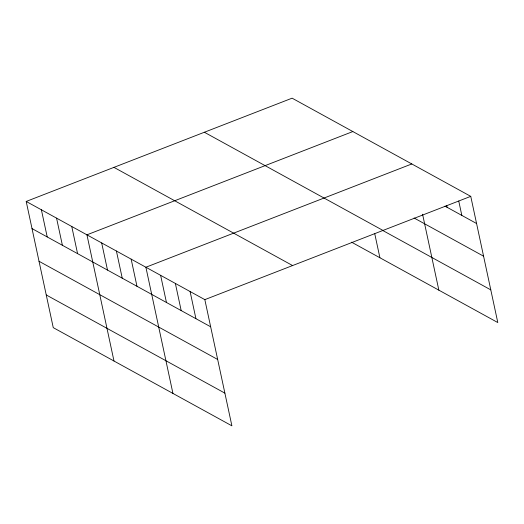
<?xml version="1.0" encoding="UTF-8"?>
<svg xmlns="http://www.w3.org/2000/svg" width="524" height="524" viewBox="0 0 524 524"><rect width="100%" height="100%" fill="white"/><g stroke="black" fill="none" stroke-linecap="round" stroke-linejoin="round"><path stroke-width="0.79" d="M26.2 201.445L204.838 299.636L231.896 425.829L53.252 327.644L26.2 201.445L292.104 98.171L470.749 196.356L497.8 322.555L351.597 242.199M352.842 131.557L86.938 234.831L113.99 361.023M411.792 163.96L145.888 267.233L172.94 393.426M204.838 299.636L470.749 196.356M444.987 206.148L476.565 223.506M414.098 218.004L483.573 256.19M204.36 132.251L382.998 230.442M382.716 230.468L490.791 289.87M113.95 167.366L292.589 265.55M32.023 228.595L210.661 326.786M39.025 261.279L217.67 359.471M46.25 294.96L224.888 393.144M458.749 201.033L461.827 215.41M446.749 205.709L447.09 207.308M422.573 214.224L438.85 290.152M374.771 233.835L379.9 257.749M190.101 291.534L195.924 318.684M175.363 283.432L181.186 310.581M160.626 275.329L166.449 302.479M131.151 259.131L136.974 286.281M116.413 251.029L122.236 278.178M101.676 242.933L107.499 270.083M71.755 226.486L77.572 253.636M56.566 218.141L62.389 245.291M41.383 209.79L47.206 236.94"/></g></svg>
